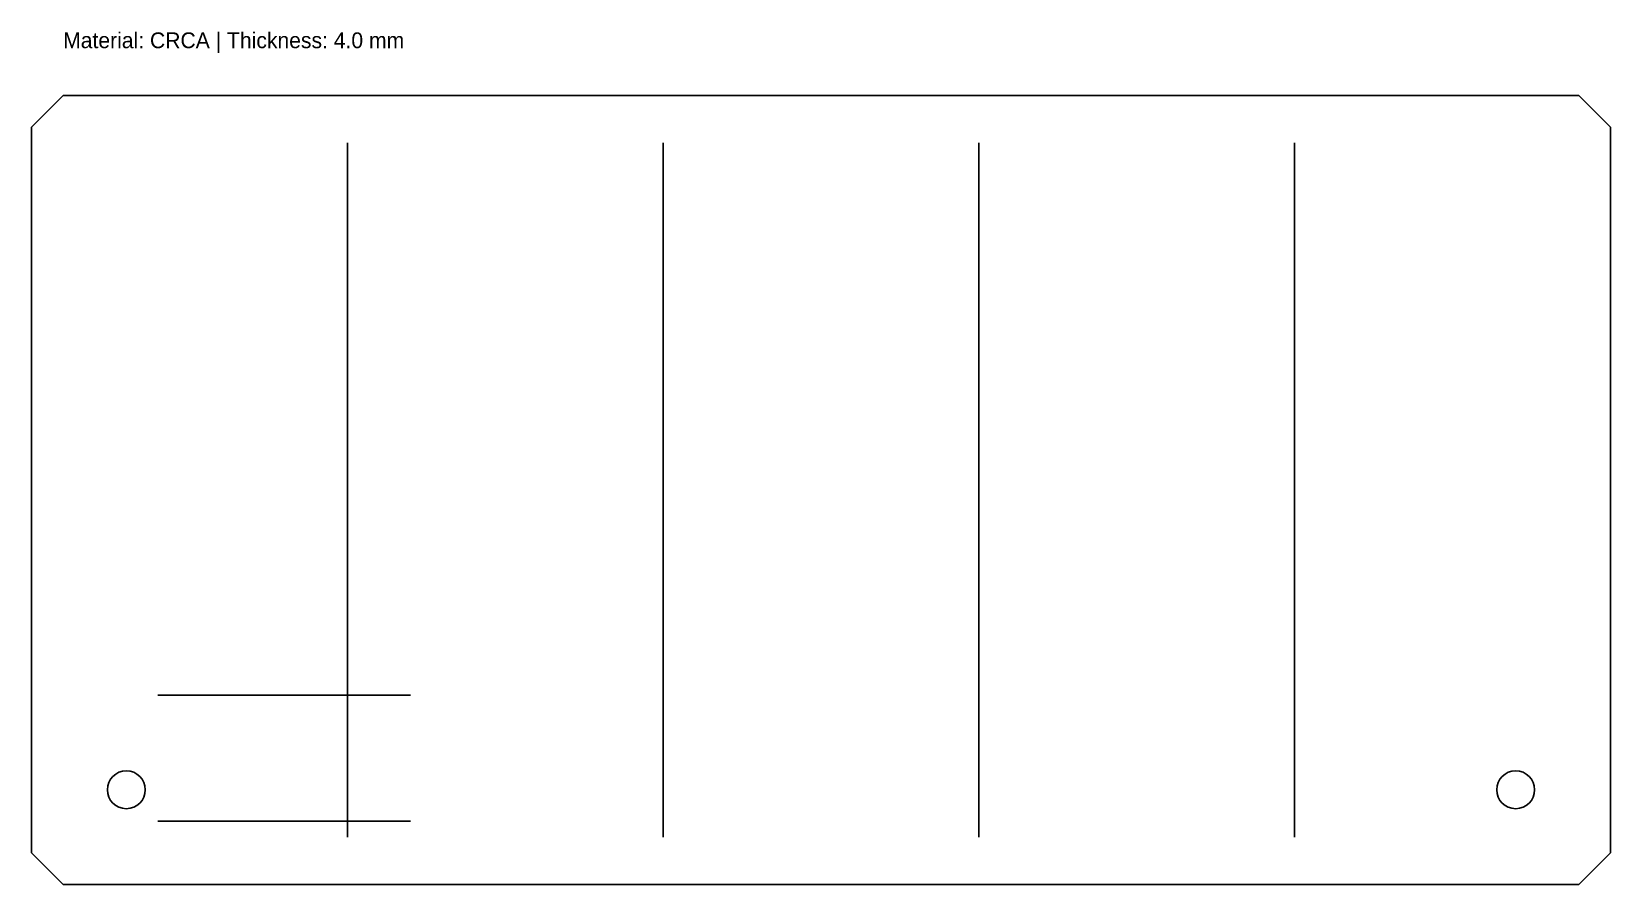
# Model space of a CAD drawing. Header units: metres. Extents: x 0 to 500, y 0 to 270.
import ezdxf

# ---------------------------------------------------------------- set-up
doc = ezdxf.new("R2010")
doc.units = ezdxf.units.M

msp = doc.modelspace()

# ---------------------------------------------------------------- linework, layer by layer
at = {"layer": 'BEND'}
for p, q in [((100, 15), (100, 235)), ((200, 15), (200, 235)), ((300, 15), (300, 235)), ((400, 15), (400, 235))]:
    msp.add_line(p, q, dxfattribs=at)
at = {"layer": 'CUT'}
msp.add_lwpolyline([(10, 0), (490, 0), (500, 10), (500, 240), (490, 250), (10, 250), (0, 240), (0, 10)], close=True, dxfattribs=at)
at = {"layer": 'HOLES'}
for centre in [(30, 30), (470, 30)]:
    msp.add_circle(centre, 6, dxfattribs=at)
at = {"layer": 'WELDS', "linetype": 'CONTINUOUS'}
for p, q in [((40, 60), (120, 60)), ((40, 20), (120, 20))]:
    msp.add_line(p, q, dxfattribs=at)

# ---------------------------------------------------------------- texts
at = {"layer": 'NOTES'}
msp.add_text('Material: CRCA | Thickness: 4.0 mm', height=5, dxfattribs=at).set_placement((10, 265))

doc.saveas('drawing.dxf')
